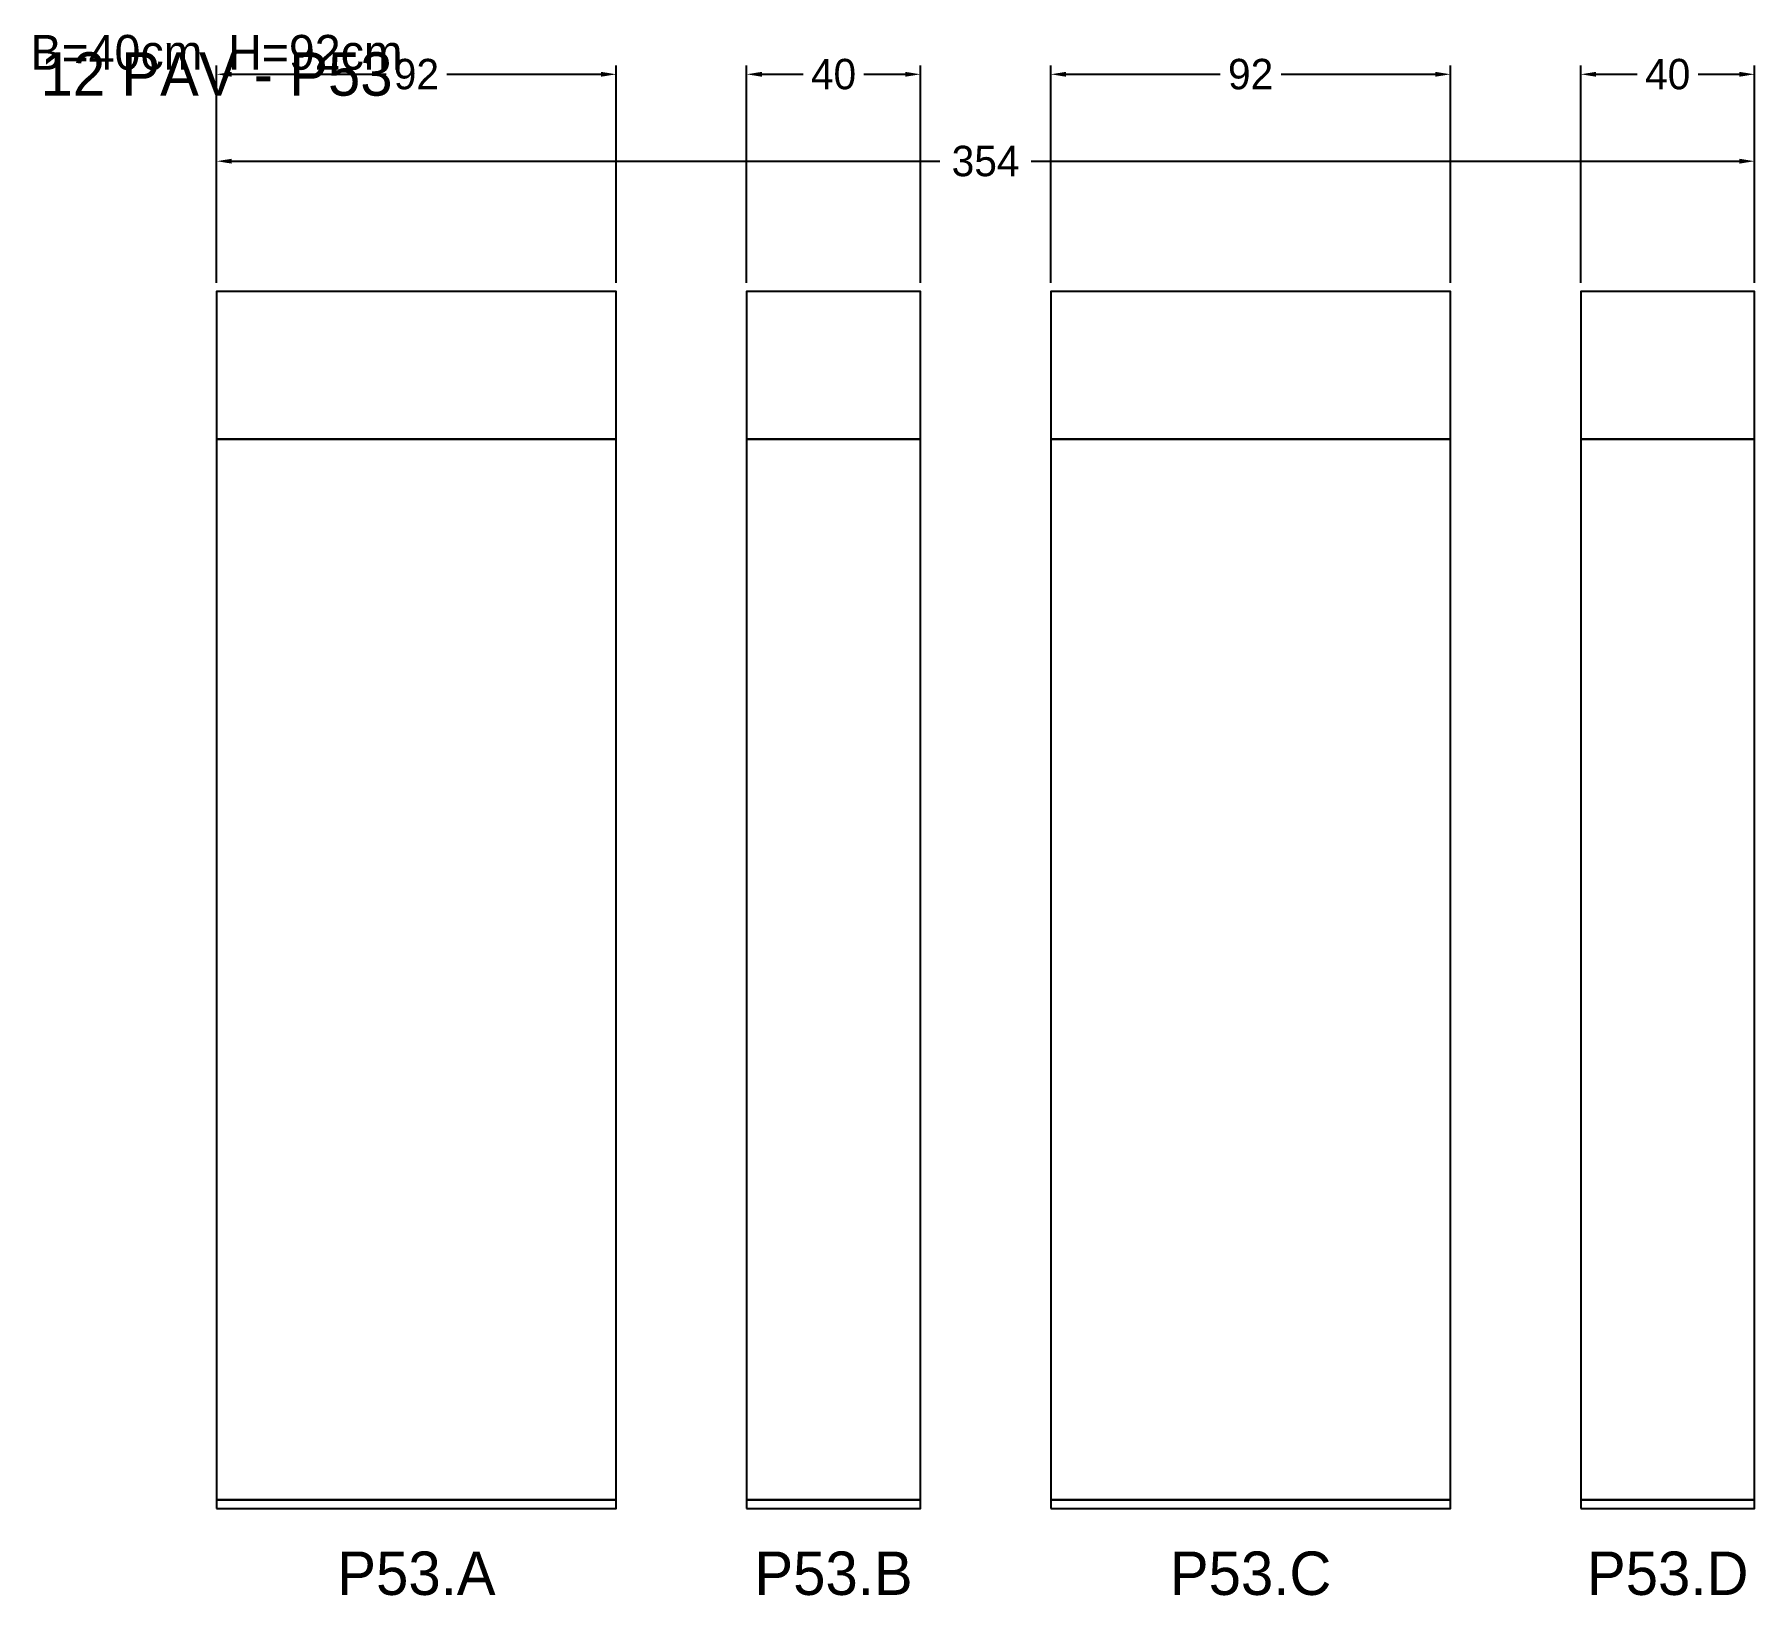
# Model space of a CAD drawing. Header units: metres. Extents: x -42 to 354, y -20 to 339.
import ezdxf

# ---------------------------------------------------------------- set-up
doc = ezdxf.new("R2010")
doc.units = ezdxf.units.M
for name, color, linetype in [('COTA', 3, 'Continuous'), ('Cota Secao (2x)', 3, 'Continuous'), ('NOMENCLATURA', 1, 'Continuous'), ('Paineis', 7, 'Continuous'), ('Texto Secao', 2, 'Continuous')]:
    doc.layers.add(name, color=color, linetype=linetype)
doc.dimstyles.new('COTA', dxfattribs={"dimtxt": 7, "dimasz": 3.5, "dimexe": 2, "dimexo": 2, "dimgap": 1.5, "dimtad": 1, "dimdec": 1, "dimcen": 2.5, "dimclrd": 3, "dimclre": 3, "dimclrt": 3, "dimazin": 3, "dimtfac": 1, "dimtmove": 0, "dimatfit": 3})

# ---------------------------------------------------------------- blocks, each defined once
blk = doc.blocks.new('_CLOSEDFILLED')
at = {"color": 0, "linetype": 'BYBLOCK'}
blk.add_solid([(-1, 0.16), (0, 0), (-1, -0.16)], dxfattribs=at)
blk = doc.blocks.new('*D1')
at = {"color": 3}
for p, q in [((0, 282), (0, 312)), ((3.5, 310), (166.5, 310)), ((187.5, 310), (350.5, 310)), ((354, 282), (354, 312))]:
    blk.add_line(p, q, dxfattribs=at)
at = {"layer": 'Defpoints'}
for p in [(0, 310), (0, 280), (354, 280)]:
    blk.add_point(p, dxfattribs=at)
at = {"layer": 'COTA', "color": 3, "xscale": 3.5, "yscale": 3.5, "rotation": 180}
blk.add_blockref('_CLOSEDFILLED', (0, 310), dxfattribs=at)
at = {"layer": 'COTA', "color": 3, "xscale": 3.5, "yscale": 3.5}
blk.add_blockref('_CLOSEDFILLED', (354, 310), dxfattribs=at)
at = {"layer": 'COTA', "color": 3, "insert": (177, 310), "char_height": 7, "attachment_point": 5}
blk.add_mtext('354', dxfattribs=at)
blk = doc.blocks.new('*D2')
at = {"color": 3}
for p, q in [((0, 282), (0, 332)), ((3.5, 330), (39, 330)), ((53, 330), (88.5, 330)), ((92, 282), (92, 332))]:
    blk.add_line(p, q, dxfattribs=at)
at = {"layer": 'Defpoints'}
for p in [(0, 330), (0, 280), (92, 280)]:
    blk.add_point(p, dxfattribs=at)
at = {"layer": 'COTA', "color": 3, "xscale": 3.5, "yscale": 3.5, "rotation": 180}
blk.add_blockref('_CLOSEDFILLED', (0, 330), dxfattribs=at)
at = {"layer": 'COTA', "color": 3, "xscale": 3.5, "yscale": 3.5}
blk.add_blockref('_CLOSEDFILLED', (92, 330), dxfattribs=at)
at = {"layer": 'COTA', "color": 3, "insert": (46, 330), "char_height": 7, "attachment_point": 5}
blk.add_mtext('92', dxfattribs=at)
blk = doc.blocks.new('*D3')
at = {"color": 3}
for p, q in [((122, 282), (122, 332)), ((125.5, 330), (135, 330)), ((149, 330), (158.5, 330)), ((162, 282), (162, 332))]:
    blk.add_line(p, q, dxfattribs=at)
at = {"layer": 'Defpoints'}
for p in [(122, 330), (122, 280), (162, 280)]:
    blk.add_point(p, dxfattribs=at)
at = {"layer": 'COTA', "color": 3, "xscale": 3.5, "yscale": 3.5, "rotation": 180}
blk.add_blockref('_CLOSEDFILLED', (122, 330), dxfattribs=at)
at = {"layer": 'COTA', "color": 3, "xscale": 3.5, "yscale": 3.5}
blk.add_blockref('_CLOSEDFILLED', (162, 330), dxfattribs=at)
at = {"layer": 'COTA', "color": 3, "insert": (142, 330), "char_height": 7, "attachment_point": 5}
blk.add_mtext('40', dxfattribs=at)
blk = doc.blocks.new('*D4')
at = {"color": 3}
for p, q in [((192, 282), (192, 332)), ((195.5, 330), (231, 330)), ((245, 330), (280.5, 330)), ((284, 282), (284, 332))]:
    blk.add_line(p, q, dxfattribs=at)
at = {"layer": 'Defpoints'}
for p in [(192, 330), (192, 280), (284, 280)]:
    blk.add_point(p, dxfattribs=at)
at = {"layer": 'COTA', "color": 3, "xscale": 3.5, "yscale": 3.5, "rotation": 180}
blk.add_blockref('_CLOSEDFILLED', (192, 330), dxfattribs=at)
at = {"layer": 'COTA', "color": 3, "xscale": 3.5, "yscale": 3.5}
blk.add_blockref('_CLOSEDFILLED', (284, 330), dxfattribs=at)
at = {"layer": 'COTA', "color": 3, "insert": (238, 330), "char_height": 7, "attachment_point": 5}
blk.add_mtext('92', dxfattribs=at)
blk = doc.blocks.new('*D5')
at = {"color": 3}
for p, q in [((314, 282), (314, 332)), ((317.5, 330), (327, 330)), ((341, 330), (350.5, 330)), ((354, 282), (354, 332))]:
    blk.add_line(p, q, dxfattribs=at)
at = {"layer": 'Defpoints'}
for p in [(314, 330), (314, 280), (354, 280)]:
    blk.add_point(p, dxfattribs=at)
at = {"layer": 'COTA', "color": 3, "xscale": 3.5, "yscale": 3.5, "rotation": 180}
blk.add_blockref('_CLOSEDFILLED', (314, 330), dxfattribs=at)
at = {"layer": 'COTA', "color": 3, "xscale": 3.5, "yscale": 3.5}
blk.add_blockref('_CLOSEDFILLED', (354, 330), dxfattribs=at)
at = {"layer": 'COTA', "color": 3, "insert": (334, 330), "char_height": 7, "attachment_point": 5}
blk.add_mtext('40', dxfattribs=at)

msp = doc.modelspace()

# ---------------------------------------------------------------- linework, layer by layer
at = {"layer": 'Paineis'}
for points in [[(0, 246), (92, 246), (92, 280), (0, 280)], [(122, 246), (162, 246), (162, 280), (122, 280)], [(192, 246), (284, 246), (284, 280), (192, 280)], [(314, 246), (354, 246), (354, 280), (314, 280)], [(0, 2), (92, 2), (92, 246), (0, 246)], [(122, 2), (162, 2), (162, 246), (122, 246)], [(192, 2), (284, 2), (284, 246), (192, 246)], [(314, 2), (354, 2), (354, 246), (314, 246)], [(0, 0), (92, 0), (92, 2), (0, 2)], [(122, 0), (162, 0), (162, 2), (122, 2)], [(192, 0), (284, 0), (284, 2), (192, 2)], [(314, 0), (354, 0), (354, 2), (314, 2)]]:
    msp.add_lwpolyline(points, close=True, dxfattribs=at)

# ---------------------------------------------------------------- texts
at = {"layer": 'Cota Secao (2x)', "insert": (0, 335), "char_height": 8, "width": 374, "attachment_point": 5}
msp.add_mtext('B=40cm  H=92cm', dxfattribs=at)
at = {"layer": 'NOMENCLATURA', "insert": (0, 330), "char_height": 10, "width": 300, "attachment_point": 5}
msp.add_mtext('12 PAV - P53', dxfattribs=at)
at = {"layer": 'Texto Secao', "char_height": 10, "attachment_point": 5}
for s, insert, width in [('P53.A', (46, -15), 112), ('P53.B', (142, -15), 60), ('P53.C', (238, -15), 112), ('P53.D', (334, -15), 60)]:
    msp.add_mtext(s, dxfattribs=dict(at, insert=insert, width=width))

# ---------------------------------------------------------------- dimensions: what is measured, and where the dimension line sits
at = {"layer": 'COTA'}
for base, p1, p2, picture, middle in [((0, 330), (0, 280), (92, 280), '*D2', (46, 330)), ((122, 330), (122, 280), (162, 280), '*D3', (142, 330)), ((192, 330), (192, 280), (284, 280), '*D4', (238, 330)), ((314, 330), (314, 280), (354, 280), '*D5', (334, 330)), ((0, 310), (0, 280), (354, 280), '*D1', (177, 310))]:
    dim = msp.add_linear_dim(base=base, p1=p1, p2=p2, dimstyle='COTA', dxfattribs=at)
    dim.commit()
    dim.dimension.update_dxf_attribs({"geometry": picture, "text_midpoint": middle})

doc.saveas('drawing.dxf')
